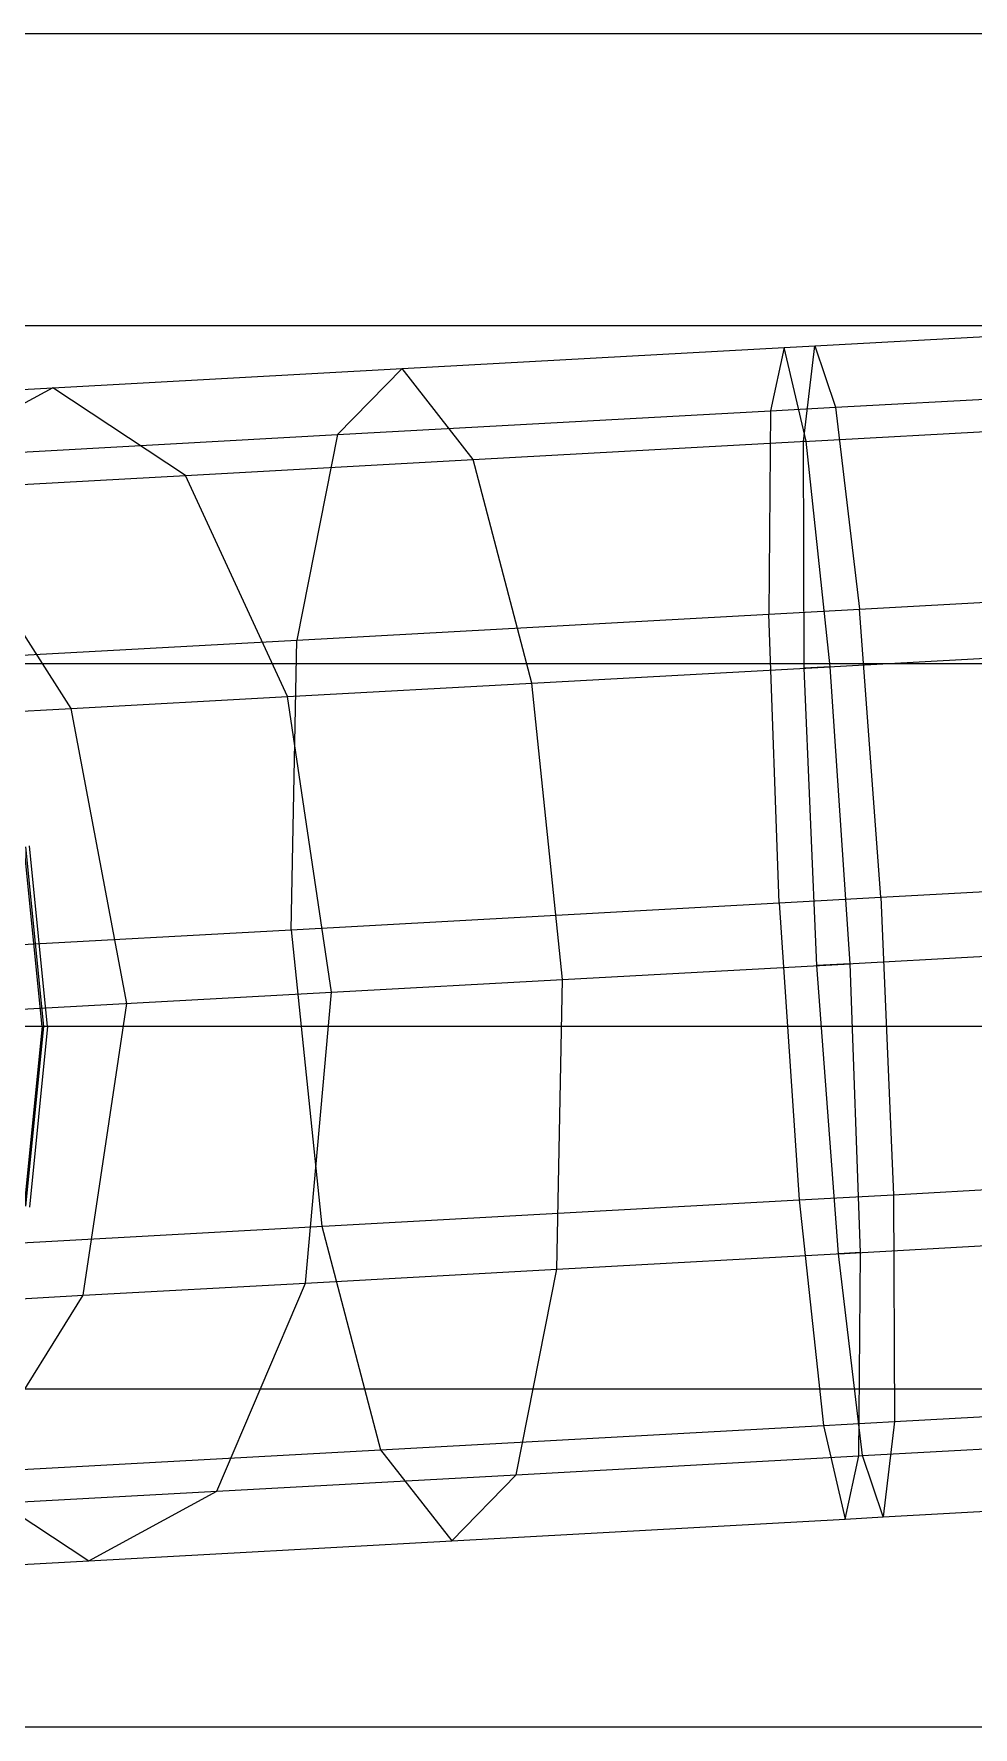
# Model space of a CAD drawing. Extents: x 11992 to 29481, y -6727 to 6811.
# Drawn here: x 17353.6 to 17364.78, y 2191.01 to 2211.19 of the extents above; entities that cross this region are included whole.
import ezdxf

# ---------------------------------------------------------------- set-up
doc = ezdxf.new("R2010")
doc.units = 0
doc.header["$MEASUREMENT"] = 0
doc.layers.get('0').update_dxf_attribs({"color": 8, "linetype": 'CONTINUOUS'})

msp = doc.modelspace()

# ---------------------------------------------------------------- linework, layer by layer
for p, q in [((17398.316, 2211.188, -1251.743), (17304.316, 2211.188, -1251.743)), ((17398.316, 2211.188, -1228.162), (17304.316, 2211.188, -1228.162)), ((17398.316, 2207.708, -1254.413), (17304.316, 2207.708, -1254.413)), ((17398.316, 2207.708, -1225.492), (17304.316, 2207.708, -1225.492)), ((17362.898, 2207.47, -1686.49), (17367.453, 2207.721, -1685.963)), ((17357.981, 2207.199, -1685.963), (17362.535, 2207.45, -1686.49)), ((17362.535, 2207.45, -1686.49), (17362.372, 2206.696, -1690.036)), ((17362.535, 2207.45, -1686.49), (17362.898, 2207.47, -1686.49)), ((17362.795, 2206.333, -1683.047), (17362.535, 2207.45, -1686.49)), ((17362.763, 2206.332, -1683.047), (17362.898, 2207.47, -1686.49)), ((17362.898, 2207.47, -1686.49), (17363.143, 2206.738, -1690.036)), ((17353.819, 2206.97, -1684.472), (17357.981, 2207.199, -1685.963)), ((17357.981, 2207.199, -1685.963), (17357.212, 2206.412, -1689.44)), ((17358.829, 2206.115, -1682.588), (17357.981, 2207.199, -1685.963)), ((17350.147, 2206.768, -1682.133), (17353.819, 2206.97, -1684.472)), ((17353.819, 2206.97, -1684.472), (17352.295, 2206.141, -1687.678)), ((17355.402, 2205.926, -1681.36), (17353.819, 2206.97, -1684.472)), ((17363.143, 2206.738, -1690.036), (17368.304, 2207.022, -1689.44)), ((17357.212, 2206.412, -1689.44), (17362.372, 2206.696, -1690.036)), ((17362.372, 2206.696, -1690.036), (17362.35, 2204.273, -1692.735)), ((17362.372, 2206.696, -1690.036), (17363.143, 2206.738, -1690.036)), ((17362.763, 2206.332, -1683.047), (17366.729, 2206.55, -1682.588)), ((17363.143, 2206.738, -1690.036), (17363.431, 2204.333, -1692.735)), ((17352.295, 2206.141, -1687.678), (17357.212, 2206.412, -1689.44)), ((17357.212, 2206.412, -1689.44), (17356.728, 2203.964, -1692.086)), ((17358.829, 2206.115, -1682.588), (17362.795, 2206.333, -1683.047)), ((17362.795, 2206.333, -1683.047), (17362.763, 2206.332, -1683.047)), ((17362.772, 2203.629, -1680.629), (17362.763, 2206.332, -1683.047)), ((17363.082, 2203.646, -1680.629), (17362.795, 2206.333, -1683.047)), ((17355.402, 2205.926, -1681.36), (17358.829, 2206.115, -1682.588)), ((17359.529, 2203.45, -1680.219), (17358.829, 2206.115, -1682.588)), ((17352.373, 2205.76, -1679.43), (17355.402, 2205.926, -1681.36)), ((17354.041, 2203.148, -1677.533), (17352.373, 2205.76, -1679.43)), ((17356.617, 2203.29, -1679.175), (17355.402, 2205.926, -1681.36)), ((17363.431, 2204.333, -1692.735), (17374.545, 2204.945, -1690.118)), ((17362.35, 2204.273, -1692.735), (17363.431, 2204.333, -1692.735)), ((17363.685, 2200.899, -1693.864), (17363.431, 2204.333, -1692.735)), ((17356.728, 2203.964, -1692.086), (17362.35, 2204.273, -1692.735)), ((17362.475, 2200.832, -1693.864), (17362.35, 2204.273, -1692.735)), ((17351.236, 2203.661, -1690.118), (17356.728, 2203.964, -1692.086)), ((17356.66, 2200.512, -1693.192), (17356.728, 2203.964, -1692.086)), ((17362.772, 2203.629, -1680.629), (17366.325, 2203.825, -1680.219)), ((17398.316, 2203.681, -1223.824), (17304.316, 2203.681, -1223.824)), ((17398.316, 2203.681, -1256.081), (17304.316, 2203.681, -1256.081)), ((17359.529, 2203.45, -1680.219), (17363.082, 2203.646, -1680.629)), ((17363.082, 2203.646, -1680.629), (17362.772, 2203.629, -1680.629)), ((17362.924, 2200.086, -1679.885), (17362.772, 2203.629, -1680.629)), ((17363.32, 2200.108, -1679.885), (17363.082, 2203.646, -1680.629)), ((17356.617, 2203.29, -1679.175), (17359.529, 2203.45, -1680.219)), ((17359.894, 2199.919, -1679.489), (17359.529, 2203.45, -1680.219)), ((17351.886, 2203.03, -1675.375), (17354.041, 2203.148, -1677.533)), ((17354.041, 2203.148, -1677.533), (17356.617, 2203.29, -1679.175)), ((17354.703, 2199.633, -1676.949), (17354.041, 2203.148, -1677.533)), ((17357.141, 2199.767, -1678.503), (17356.617, 2203.29, -1679.175)), ((17353.757, 2199.359, -1257.144), (17353.543, 2201.511, -1257.026)), ((17363.685, 2200.899, -1693.864), (17375.233, 2201.534, -1691.138)), ((17353.692, 2199.359, -1257.023), (17353.479, 2201.5, -1256.905)), ((17353.714, 2199.359, -1257.553), (17353.501, 2201.502, -1257.45)), ((17362.475, 2200.832, -1693.864), (17363.685, 2200.899, -1693.864)), ((17363.685, 2200.899, -1693.864), (17363.837, 2197.355, -1693.12)), ((17356.66, 2200.512, -1693.192), (17362.475, 2200.832, -1693.864)), ((17362.475, 2200.832, -1693.864), (17362.713, 2197.293, -1693.12)), ((17350.927, 2200.196, -1691.138), (17356.66, 2200.512, -1693.192)), ((17356.66, 2200.512, -1693.192), (17357.025, 2196.98, -1692.463)), ((17359.894, 2199.919, -1679.489), (17363.32, 2200.108, -1679.885)), ((17362.924, 2200.086, -1679.885), (17366.351, 2200.274, -1679.489)), ((17363.32, 2200.108, -1679.885), (17362.924, 2200.086, -1679.885)), ((17363.444, 2196.666, -1681.014), (17363.32, 2200.108, -1679.885)), ((17357.141, 2199.767, -1678.503), (17359.894, 2199.919, -1679.489)), ((17359.826, 2196.467, -1680.596), (17359.894, 2199.919, -1679.489)), ((17363.179, 2196.651, -1681.014), (17362.924, 2200.086, -1679.885)), ((17352.664, 2199.521, -1674.907), (17357.141, 2199.767, -1678.503)), ((17356.832, 2196.302, -1679.523), (17357.141, 2199.767, -1678.503)), ((17354.183, 2196.156, -1677.835), (17354.703, 2199.633, -1676.949)), ((17398.316, 2199.359, -1223.255), (17304.316, 2199.359, -1223.255)), ((17398.316, 2199.359, -1256.65), (17304.316, 2199.359, -1256.65)), ((17353.714, 2199.359, -1257.553), (17351.055, 2199.359, -1290.313)), ((17353.692, 2199.359, -1257.023), (17353.479, 2197.219, -1256.905)), ((17353.501, 2197.217, -1257.45), (17353.714, 2199.359, -1257.553)), ((17353.757, 2199.359, -1257.144), (17353.543, 2197.208, -1257.026)), ((17353.714, 2199.359, -1257.553), (17353.692, 2199.359, -1257.023)), ((17363.837, 2197.355, -1693.12), (17369.525, 2197.669, -1692.463)), ((17351.45, 2196.673, -1690.465), (17362.713, 2197.293, -1693.12)), ((17362.713, 2197.293, -1693.12), (17363.837, 2197.355, -1693.12)), ((17362.713, 2197.293, -1693.12), (17363, 2194.606, -1690.703)), ((17363.837, 2197.355, -1693.12), (17363.847, 2194.653, -1690.703)), ((17357.025, 2196.98, -1692.463), (17357.725, 2194.315, -1690.093)), ((17359.826, 2196.467, -1680.596), (17363.444, 2196.666, -1681.014)), ((17363.179, 2196.651, -1681.014), (17366.797, 2196.851, -1680.596)), ((17363.444, 2196.666, -1681.014), (17363.179, 2196.651, -1681.014)), ((17363.422, 2194.244, -1683.713), (17363.444, 2196.666, -1681.014)), ((17356.832, 2196.302, -1679.523), (17359.826, 2196.467, -1680.596)), ((17359.342, 2194.019, -1683.242), (17359.826, 2196.467, -1680.596)), ((17363.467, 2194.246, -1683.713), (17363.179, 2196.651, -1681.014)), ((17354.183, 2196.156, -1677.835), (17356.832, 2196.302, -1679.523)), ((17355.773, 2193.822, -1681.963), (17356.832, 2196.302, -1679.523)), ((17351.969, 2196.034, -1675.618), (17354.183, 2196.156, -1677.835)), ((17352.62, 2193.649, -1679.954), (17354.183, 2196.156, -1677.835)), ((17398.316, 2195.038, -1256.081), (17304.316, 2195.038, -1256.081)), ((17398.316, 2195.038, -1223.824), (17304.316, 2195.038, -1223.824)), ((17363.847, 2194.653, -1690.703), (17369.121, 2194.943, -1690.093)), ((17363, 2194.606, -1690.703), (17363.847, 2194.653, -1690.703)), ((17363.847, 2194.653, -1690.703), (17363.711, 2193.515, -1687.26)), ((17357.725, 2194.315, -1690.093), (17363, 2194.606, -1690.703)), ((17363, 2194.606, -1690.703), (17363.26, 2193.49, -1687.26)), ((17363.467, 2194.246, -1683.713), (17367.547, 2194.471, -1683.242)), ((17352.666, 2194.037, -1688.28), (17357.725, 2194.315, -1690.093)), ((17357.725, 2194.315, -1690.093), (17358.573, 2193.232, -1686.718)), ((17359.342, 2194.019, -1683.242), (17363.422, 2194.244, -1683.713)), ((17363.26, 2193.49, -1687.26), (17363.422, 2194.244, -1683.713)), ((17363.422, 2194.244, -1683.713), (17363.467, 2194.246, -1683.713)), ((17363.711, 2193.515, -1687.26), (17363.467, 2194.246, -1683.713)), ((17352.666, 2194.037, -1688.28), (17354.248, 2192.993, -1685.168)), ((17355.773, 2193.822, -1681.963), (17359.342, 2194.019, -1683.242)), ((17358.573, 2193.232, -1686.718), (17359.342, 2194.019, -1683.242)), ((17352.62, 2193.649, -1679.954), (17355.773, 2193.822, -1681.963)), ((17354.248, 2192.993, -1685.168), (17355.773, 2193.822, -1681.963)), ((17363.711, 2193.515, -1687.26), (17368.397, 2193.773, -1686.718)), ((17358.573, 2193.232, -1686.718), (17363.26, 2193.49, -1687.26)), ((17363.26, 2193.49, -1687.26), (17363.711, 2193.515, -1687.26)), ((17354.248, 2192.993, -1685.168), (17358.573, 2193.232, -1686.718)), ((17347.248, 2192.608, -1679.548), (17354.248, 2192.993, -1685.168)), ((17398.316, 2191.011, -1225.492), (17304.316, 2191.011, -1225.492)), ((17398.316, 2191.011, -1254.413), (17304.316, 2191.011, -1254.413))]:
    msp.add_line(p, q)

doc.saveas('drawing.dxf')
